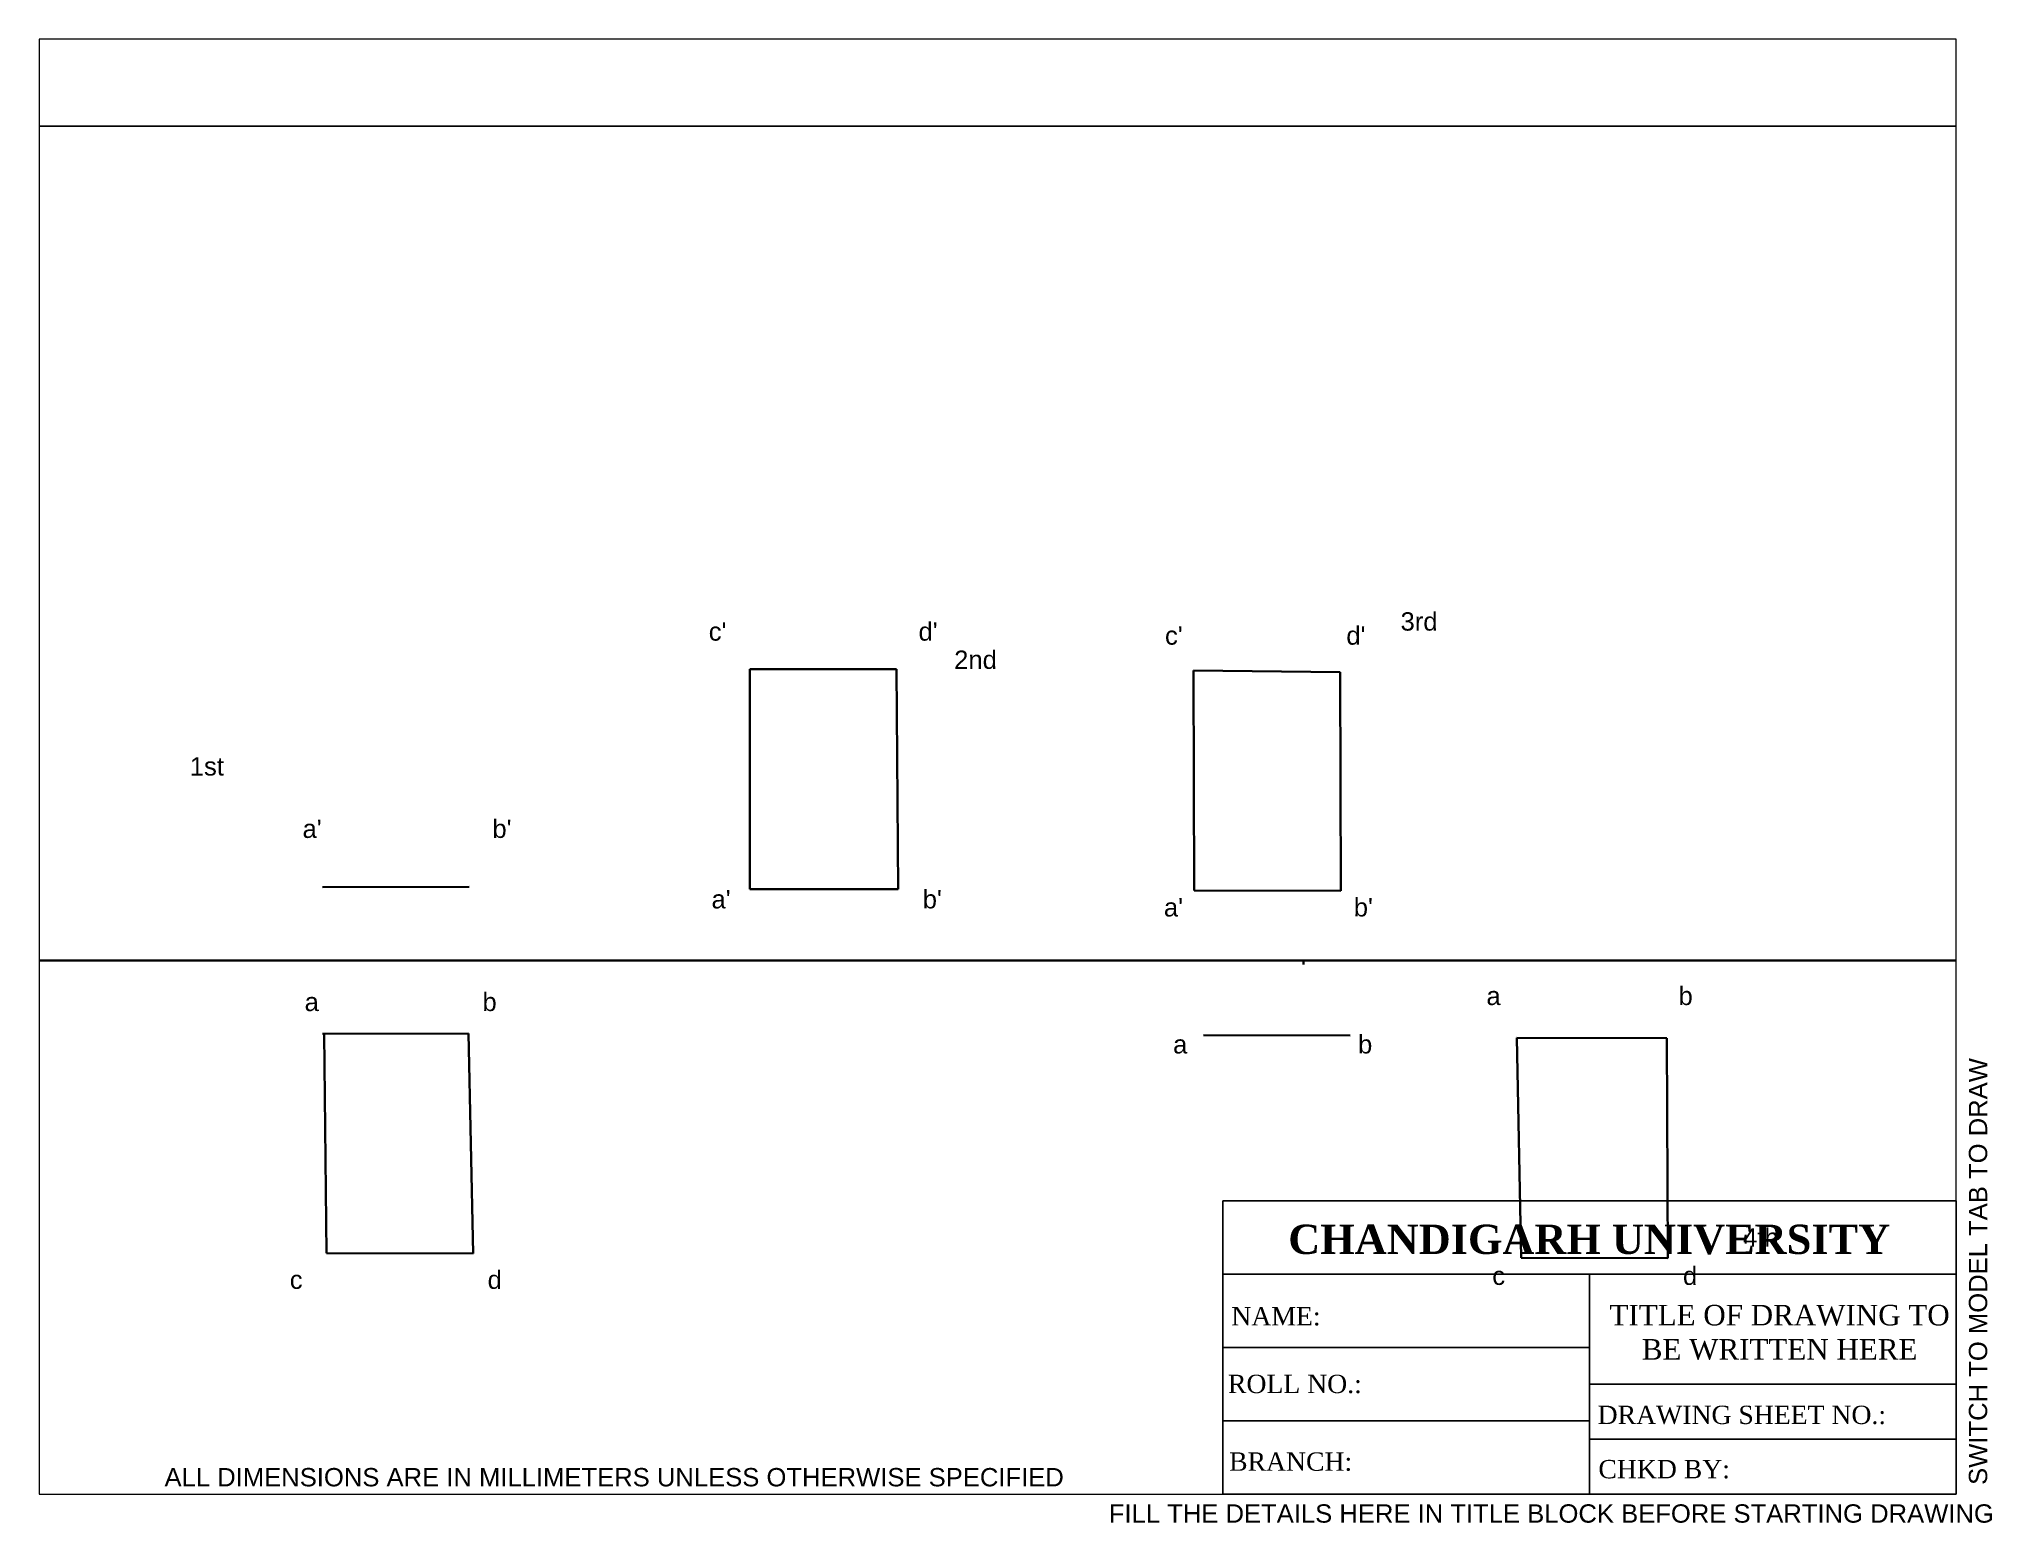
# Paper-space layout 'Layout1' of a CAD drawing. Header units: millimetres. Extents: x 0 to 266, y -4 to 198.
# The model-space entities are those that its viewports show. They can reach past a viewport. Long polylines and large blocks are cut down to what shows.
import ezdxf

# ---------------------------------------------------------------- set-up
doc = ezdxf.new("R2010")
doc.units = ezdxf.units.MM
doc.linetypes.add('ACAD_ISO08W100', pattern=[36, 24, -3, 6, -3])
doc.layers.add('Comments', color=10, linetype='Continuous', lineweight=13, plot=False)
doc.layers.add('thick continuous', color=7, linetype='Continuous', lineweight=30)
doc.styles.get("Standard").update_dxf_attribs({"font": 'arial.ttf'})

msp = doc.modelspace()

# ---------------------------------------------------------------- linework, layer by layer
msp.add_lwpolyline([(0, 0), (297, 0), (297, 210), (0, 210)], close=True)
at = {"layer": 'thick continuous'}
for p, q in [((117.92, 105.95), (117.92, 135.95)), ((117.92, 135.95), (137.92, 135.95)), ((137.92, 135.95), (138.17, 105.95)), ((178.5, 105.77), (178.43, 135.77)), ((178.43, 135.77), (198.43, 135.56)), ((198.43, 135.56), (198.5, 105.71)), ((59.67, 106.22), (79.67, 106.28)), ((138.17, 105.95), (117.92, 105.95)), ((198.5, 105.71), (178.5, 105.77)), ((193.42, 96.22), (193.43, 95.67)), ((59.67, 86.22), (79.56, 86.28)), ((60.22, 56.31), (59.89, 86.22)), ((79.56, 86.28), (80.22, 56.28)), ((199.8, 85.98), (179.8, 86.05)), ((222.52, 85.67), (223.11, 55.68)), ((242.96, 85.63), (222.52, 85.67)), ((243.11, 55.63), (242.96, 85.63)), ((80.22, 56.28), (60.22, 56.31)), ((223.11, 55.68), (243.11, 55.63))]:
    msp.add_line(p, q, dxfattribs=at)
msp.add_xline((92.37, 96.22), (1, 0), dxfattribs=at)

# ---------------------------------------------------------------- texts
at = {"layer": 'thick continuous', "char_height": 2.5, "attachment_point": 1}
for s, width, heights, insert in [('3rd ', 0.5495, [0], (206.66, 143.71)), ("   c'                           d'                                       ", 46.4302, [0], (109.41, 142.34)), ("  c'                       d'", 34.6166, [0], (172.6, 141.79)), ('                                                                                             2nd                                                                ', 105.4983, [6.59], (55.56, 138.49)), ('1st', 11.2641, [0], (41.55, 123.95)), ("a'                        b'", 41.7472, [0], (56.93, 115.44)), ("a'                           b'", 51.6502, [0], (112.7, 105.83)), ('a                       b', 30.8855, [3.91], (57.21, 91.83)), ('  a                        b', 36.265, [0], (173.7, 86.05)), ('4th', 0.8242, [0], (253.37, 59.71)), ('     c                          d', 43.6829, [0], (50.34, 53.95)), (' c                         d', 34.8914, [0], (218.2, 54.49))]:
    msp.add_mtext_dynamic_manual_height_columns(s, width=width, gutter_width=12.5, heights=heights, dxfattribs=dict(at, insert=insert))
for s, insert, width in [(" a'                        b'", (173.42, 104.73), 37.9134), ('   a                         b', (215.46, 92.65), 34.0672)]:
    msp.add_mtext(s, dxfattribs=dict(at, insert=insert, width=width))

psp = doc.layouts.get("Layout1")

# ---------------------------------------------------------------- linework, layer by layer
for p, q in [((161.41, 40), (261.41, 40)), ((161.41, 40), (161.41, 0)), ((261.41, 40), (261.41, 0)), ((161.41, 30), (261.41, 30)), ((161.41, 30), (194.27, 30)), ((211.41, 30), (211.41, 0)), ((161.41, 20), (211.41, 20)), ((211.41, 15), (261.41, 15)), ((161.41, 10), (211.41, 10)), ((211.41, 7.5), (261.41, 7.5)), ((161.41, 0), (261.41, 0))]:
    psp.add_line(p, q)

# ---------------------------------------------------------------- texts
at = {"attachment_point": 1}
for s, width, insert, char_height in [('\\pxqc;{\\fTimes New Roman|b1|i0|c0|p18;CHANDIGARH UNIVERSITY}', 80.8177, (170.98, 36.75), 4), ('\\pxqc;{\\fTimes New Roman|b0|i0|c0|p18;TITLE OF DRAWING TO BE WRITTEN HERE}', 46.4985, (214.1, 25.81), 2.8)]:
    psp.add_mtext_dynamic_manual_height_columns(s, width=width, gutter_width=40, heights=[0], dxfattribs=dict(at, insert=insert, char_height=char_height))
at = {"linetype": 'ACAD_ISO08W100', "lineweight": 100, "char_height": 2.5, "attachment_point": 1}
for s, width, insert in [('{\\fTimes New Roman|b0|i0|c0|p18;NAME:}', 45.3199, (162.59, 25.51)), ('{\\fTimes New Roman|b0|i0|c0|p18;ROLL NO.:}', 45.3199, (162.13, 16.28)), ('{\\fTimes New Roman|b0|i0|c0|p18;DRAWING SHEET NO.:}', 45.3199, (212.54, 12.06)), ('{\\fTimes New Roman|b0|i0|c0|p18;BRANCH:}', 45.3199, (162.28, 5.69)), ('{\\fTimes New Roman|b0|i0|c0|p18;CHKD BY: }', 47.9779, (212.64, 4.66))]:
    psp.add_mtext_dynamic_manual_height_columns(s, width=width, gutter_width=25, heights=[0], dxfattribs=dict(at, insert=insert))
at = {"layer": 'Comments'}
psp.add_text('SWITCH TO MODEL TAB TO DRAW', height=2.5, rotation=90, dxfattribs=at).set_placement((265.66, 1.26))
psp.add_text('FILL THE DETAILS HERE IN TITLE BLOCK BEFORE STARTING DRAWING', height=2.5, dxfattribs=at).set_placement((145.88, -3.89))
at = {"layer": 'thick continuous'}
psp.add_text('ALL DIMENSIONS ARE IN MILLIMETERS UNLESS OTHERWISE SPECIFIED', height=2.5, dxfattribs=at).set_placement((17.11, 1.06))

# ---------------------------------------------------------------- viewports
psp.add_viewport(center=(130.71, 99.21), size=(261.41, 198.4125), view_center_point=(151.71, 122.67), view_height=198.4125, dxfattribs=at)

doc.saveas('drawing.dxf')
